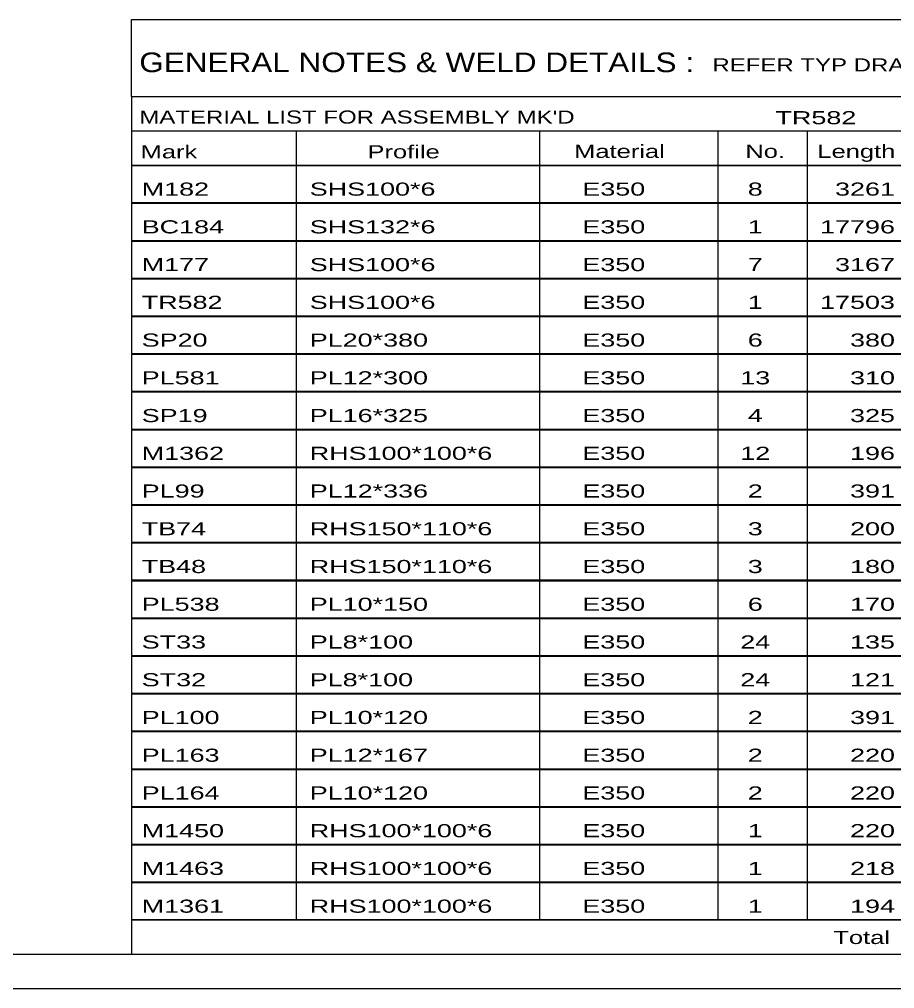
# Model space of a CAD drawing. Header units: millimetres. Extents: x -116 to 725, y -402 to 192.
# Drawn here: x 383.9 to 511.5, y -402.3 to -261 of the extents above; entities that cross this region are included whole.
import ezdxf

# ---------------------------------------------------------------- set-up
doc = ezdxf.new("R2010")
doc.units = ezdxf.units.MM
doc.styles.add('Arial Narrow', font='ARIALN.TTF', dxfattribs={"height": 0.2})

# ---------------------------------------------------------------- blocks, each defined once
blk = doc.blocks.new('Unknown-200057495-1133')
at = {"color": 5, "linetype": 'Continuous'}
for p, q in [((-110.77, -397.25), (720.23, -397.25)), ((-115.77, -402.25), (725.23, -402.25))]:
    blk.add_line(p, q, dxfattribs=at)
blk = doc.blocks.new('Unknown-200057495-22344')
at = {"color": 7, "linetype": 'Continuous'}
for p, q in [((400.23, -261), (560.23, -261)), ((400.23, -272.25), (400.23, -261)), ((400.23, -272.25), (560.23, -272.25)), ((400.23, -272.25), (400.23, -277.25)), ((400.23, -277.25), (560.23, -277.25)), ((400.23, -277.25), (400.23, -282.25)), ((424.23, -277.25), (424.23, -282.25)), ((459.73, -277.25), (459.73, -282.25)), ((485.73, -277.25), (485.73, -282.25)), ((498.73, -277.25), (498.73, -282.25)), ((400.23, -282.25), (560.23, -282.25)), ((400.23, -282.3), (400.23, -287.7)), ((400.23, -282.3), (560.23, -282.3)), ((424.23, -282.25), (424.23, -287.75)), ((459.73, -282.25), (459.73, -287.75)), ((485.73, -282.25), (485.73, -287.75)), ((498.73, -282.25), (498.73, -287.75)), ((400.23, -287.7), (560.23, -287.7)), ((400.23, -287.8), (400.23, -293.2)), ((400.23, -287.8), (560.23, -287.8)), ((424.23, -287.75), (424.23, -293.25)), ((459.73, -287.75), (459.73, -293.25)), ((485.73, -287.75), (485.73, -293.25)), ((498.73, -287.75), (498.73, -293.25)), ((400.23, -293.2), (560.23, -293.2)), ((400.23, -293.3), (400.23, -298.7)), ((400.23, -293.3), (560.23, -293.3)), ((424.23, -293.25), (424.23, -298.75)), ((459.73, -293.25), (459.73, -298.75)), ((485.73, -293.25), (485.73, -298.75)), ((498.73, -293.25), (498.73, -298.75)), ((400.23, -298.7), (560.23, -298.7)), ((400.23, -298.8), (400.23, -304.2)), ((400.23, -298.8), (560.23, -298.8)), ((424.23, -298.75), (424.23, -304.25)), ((459.73, -298.75), (459.73, -304.25)), ((485.73, -298.75), (485.73, -304.25)), ((498.73, -298.75), (498.73, -304.25)), ((400.23, -304.2), (560.23, -304.2)), ((400.23, -304.3), (400.23, -309.7)), ((400.23, -304.3), (560.23, -304.3)), ((424.23, -304.25), (424.23, -309.75)), ((459.73, -304.25), (459.73, -309.75)), ((485.73, -304.25), (485.73, -309.75)), ((498.73, -304.25), (498.73, -309.75)), ((400.23, -309.7), (560.23, -309.7)), ((400.23, -309.8), (400.23, -315.2)), ((400.23, -309.8), (560.23, -309.8)), ((424.23, -309.75), (424.23, -315.25)), ((459.73, -309.75), (459.73, -315.25)), ((485.73, -309.75), (485.73, -315.25)), ((498.73, -309.75), (498.73, -315.25)), ((400.23, -315.2), (560.23, -315.2)), ((400.23, -315.3), (400.23, -320.7)), ((400.23, -315.3), (560.23, -315.3)), ((424.23, -315.25), (424.23, -320.75)), ((459.73, -315.25), (459.73, -320.75)), ((485.73, -315.25), (485.73, -320.75)), ((498.73, -315.25), (498.73, -320.75)), ((400.23, -320.7), (560.23, -320.7)), ((400.23, -320.8), (400.23, -326.2)), ((400.23, -320.8), (560.23, -320.8)), ((424.23, -320.75), (424.23, -326.25)), ((459.73, -320.75), (459.73, -326.25)), ((485.73, -320.75), (485.73, -326.25)), ((498.73, -320.75), (498.73, -326.25)), ((400.23, -326.2), (560.23, -326.2)), ((424.23, -326.25), (424.23, -331.75)), ((459.73, -326.25), (459.73, -331.75)), ((485.73, -326.25), (485.73, -331.75)), ((498.73, -326.25), (498.73, -331.75)), ((400.23, -326.3), (400.23, -331.7)), ((400.23, -326.3), (560.23, -326.3)), ((400.23, -331.7), (560.23, -331.7)), ((400.23, -331.8), (400.23, -337.2)), ((400.23, -331.8), (560.23, -331.8)), ((424.23, -331.75), (424.23, -337.25)), ((459.73, -331.75), (459.73, -337.25)), ((485.73, -331.75), (485.73, -337.25)), ((498.73, -331.75), (498.73, -337.25)), ((400.23, -337.2), (560.23, -337.2)), ((400.23, -337.3), (400.23, -342.7)), ((400.23, -337.3), (560.23, -337.3)), ((424.23, -337.25), (424.23, -342.75)), ((459.73, -337.25), (459.73, -342.75)), ((485.73, -337.25), (485.73, -342.75)), ((498.73, -337.25), (498.73, -342.75)), ((400.23, -342.7), (560.23, -342.7)), ((400.23, -342.8), (400.23, -348.2)), ((400.23, -342.8), (560.23, -342.8)), ((424.23, -342.75), (424.23, -348.25)), ((459.73, -342.75), (459.73, -348.25)), ((485.73, -342.75), (485.73, -348.25)), ((498.73, -342.75), (498.73, -348.25)), ((400.23, -348.2), (560.23, -348.2)), ((400.23, -348.3), (400.23, -353.7)), ((400.23, -348.3), (560.23, -348.3)), ((424.23, -348.25), (424.23, -353.75)), ((459.73, -348.25), (459.73, -353.75)), ((485.73, -348.25), (485.73, -353.75)), ((498.73, -348.25), (498.73, -353.75)), ((400.23, -353.7), (560.23, -353.7)), ((400.23, -353.8), (400.23, -359.2)), ((400.23, -353.8), (560.23, -353.8)), ((424.23, -353.75), (424.23, -359.25)), ((459.73, -353.75), (459.73, -359.25)), ((485.73, -353.75), (485.73, -359.25)), ((498.73, -353.75), (498.73, -359.25)), ((400.23, -359.2), (560.23, -359.2)), ((400.23, -359.3), (400.23, -364.7)), ((400.23, -359.3), (560.23, -359.3)), ((424.23, -359.25), (424.23, -364.75)), ((459.73, -359.25), (459.73, -364.75)), ((485.73, -359.25), (485.73, -364.75)), ((498.73, -359.25), (498.73, -364.75)), ((400.23, -364.7), (560.23, -364.7)), ((400.23, -364.8), (400.23, -370.2)), ((400.23, -364.8), (560.23, -364.8)), ((424.23, -364.75), (424.23, -370.25)), ((459.73, -364.75), (459.73, -370.25)), ((485.73, -364.75), (485.73, -370.25)), ((498.73, -364.75), (498.73, -370.25)), ((400.23, -370.2), (560.23, -370.2)), ((400.23, -370.3), (400.23, -375.7)), ((400.23, -370.3), (560.23, -370.3)), ((424.23, -370.25), (424.23, -375.75)), ((459.73, -370.25), (459.73, -375.75)), ((485.73, -370.25), (485.73, -375.75)), ((498.73, -370.25), (498.73, -375.75)), ((400.23, -375.7), (560.23, -375.7)), ((400.23, -375.8), (400.23, -381.2)), ((400.23, -375.8), (560.23, -375.8)), ((424.23, -375.75), (424.23, -381.25)), ((459.73, -375.75), (459.73, -381.25)), ((485.73, -375.75), (485.73, -381.25)), ((498.73, -375.75), (498.73, -381.25)), ((400.23, -381.2), (560.23, -381.2)), ((400.23, -381.3), (400.23, -386.7)), ((400.23, -381.3), (560.23, -381.3)), ((424.23, -381.25), (424.23, -386.75)), ((459.73, -381.25), (459.73, -386.75)), ((485.73, -381.25), (485.73, -386.75)), ((498.73, -381.25), (498.73, -386.75)), ((400.23, -386.7), (560.23, -386.7)), ((400.23, -386.8), (400.23, -392.2)), ((400.23, -386.8), (560.23, -386.8)), ((424.23, -386.75), (424.23, -392.25)), ((459.73, -386.75), (459.73, -392.25)), ((485.73, -386.75), (485.73, -392.25)), ((498.73, -386.75), (498.73, -392.25)), ((400.23, -392.2), (560.23, -392.2)), ((400.23, -392.25), (560.23, -392.25)), ((400.23, -392.25), (400.23, -397.25)), ((400.23, -397.25), (560.23, -397.25))]:
    blk.add_line(p, q, dxfattribs=at)
at = {"color": 7, "style": 'Arial Narrow'}
for s, height, width, p in [('GENERAL NOTES & WELD DETAILS :', 2.8633, 1.4, (401.38, -268.69)), ('REFER TYP DRAWING TYP-01', 1.9089, 1.6, (484.93, -268.59)), ("MATERIAL LIST FOR ASSEMBLY MK'D", 1.9089, 1.6, (401.38, -276.19)), ('TR582', 1.909, 1.794707, (494.13, -276.28)), ('Mark', 1.909, 1.7, (401.57, -281.25)), ('Profile', 1.909, 1.7, (434.64, -281.25)), ('Material', 1.909, 1.7, (464.77, -281.19)), ('No.', 1.909, 1.7, (489.73, -281.19)), ('Length', 1.909, 1.7, (500.23, -281.19))]:
    blk.add_text(s, height=height, dxfattribs=dict(at, width=width)).set_placement(p)
at = {"color": 7, "linetype": 'Continuous', "style": 'Arial Narrow'}
for s, height, width, p in [('M182', 1.909, 1.794707, (401.73, -286.69)), ('SHS100*6', 1.909, 1.794707, (426.23, -286.69)), ('E350', 1.909, 1.794707, (465.97, -286.69)), ('8', 1.91, 1.794707, (490.09, -286.69)), ('3261', 1.909, 1.794707, (502.81, -286.69)), ('BC184', 1.909, 1.794707, (401.73, -292.19)), ('SHS132*6', 1.909, 1.794707, (426.23, -292.19)), ('E350', 1.909, 1.794707, (465.97, -292.19)), ('1', 1.91, 1.794707, (490.09, -292.19)), ('17796', 1.909, 1.794707, (500.63, -292.19)), ('M177', 1.909, 1.794707, (401.73, -297.69)), ('SHS100*6', 1.909, 1.794707, (426.23, -297.69)), ('E350', 1.909, 1.794707, (465.97, -297.69)), ('7', 1.91, 1.794707, (490.09, -297.69)), ('3167', 1.909, 1.794707, (502.81, -297.69)), ('TR582', 1.909, 1.794707, (401.73, -303.19)), ('SHS100*6', 1.909, 1.794707, (426.23, -303.19)), ('E350', 1.909, 1.794707, (465.97, -303.19)), ('1', 1.91, 1.794707, (490.09, -303.19)), ('17503', 1.909, 1.794707, (500.63, -303.19)), ('SP20', 1.909, 1.794707, (401.73, -308.69)), ('PL20*380', 1.909, 1.794707, (426.23, -308.69)), ('E350', 1.909, 1.794707, (465.97, -308.69)), ('6', 1.91, 1.794707, (490.09, -308.69)), ('380', 1.909, 1.794707, (505, -308.69)), ('PL581', 1.909, 1.794707, (401.73, -314.19)), ('PL12*300', 1.909, 1.794707, (426.23, -314.19)), ('E350', 1.909, 1.794707, (465.97, -314.19)), ('13', 1.909, 1.794707, (488.99, -314.19)), ('310', 1.909, 1.794707, (505, -314.19)), ('SP19', 1.909, 1.794707, (401.73, -319.69)), ('PL16*325', 1.909, 1.794707, (426.23, -319.69)), ('E350', 1.909, 1.794707, (465.97, -319.69)), ('4', 1.91, 1.794707, (490.09, -319.69)), ('325', 1.909, 1.794707, (505, -319.69)), ('M1362', 1.909, 1.794707, (401.73, -325.19)), ('RHS100*100*6', 1.9089, 1.794707, (426.23, -325.19)), ('E350', 1.909, 1.794707, (465.97, -325.19)), ('12', 1.909, 1.794707, (488.99, -325.19)), ('196', 1.909, 1.794707, (505, -325.19)), ('PL99', 1.909, 1.794707, (401.73, -330.69)), ('PL12*336', 1.909, 1.794707, (426.23, -330.69)), ('E350', 1.909, 1.794707, (465.97, -330.69)), ('2', 1.91, 1.794707, (490.09, -330.69)), ('391', 1.909, 1.794707, (505, -330.69)), ('TB74', 1.909, 1.794707, (401.73, -336.19)), ('RHS150*110*6', 1.9089, 1.794707, (426.23, -336.19)), ('E350', 1.909, 1.794707, (465.97, -336.19)), ('3', 1.91, 1.794707, (490.09, -336.19)), ('200', 1.909, 1.794707, (505, -336.19)), ('TB48', 1.909, 1.794707, (401.73, -341.69)), ('RHS150*110*6', 1.9089, 1.794707, (426.23, -341.69)), ('E350', 1.909, 1.794707, (465.97, -341.69)), ('3', 1.91, 1.794707, (490.09, -341.69)), ('180', 1.909, 1.794707, (505, -341.69)), ('PL538', 1.909, 1.794707, (401.73, -347.19)), ('PL10*150', 1.909, 1.794707, (426.23, -347.19)), ('E350', 1.909, 1.794707, (465.97, -347.19)), ('6', 1.91, 1.794707, (490.09, -347.19)), ('170', 1.909, 1.794707, (505, -347.19)), ('ST33', 1.909, 1.794707, (401.73, -352.69)), ('PL8*100', 1.909, 1.794707, (426.23, -352.69)), ('E350', 1.909, 1.794707, (465.97, -352.69)), ('24', 1.909, 1.794707, (488.99, -352.69)), ('135', 1.909, 1.794707, (505, -352.69)), ('ST32', 1.909, 1.794707, (401.73, -358.19)), ('PL8*100', 1.909, 1.794707, (426.23, -358.19)), ('E350', 1.909, 1.794707, (465.97, -358.19)), ('24', 1.909, 1.794707, (488.99, -358.19)), ('121', 1.909, 1.794707, (505, -358.19)), ('PL100', 1.909, 1.794707, (401.73, -363.69)), ('PL10*120', 1.909, 1.794707, (426.23, -363.69)), ('E350', 1.909, 1.794707, (465.97, -363.69)), ('2', 1.91, 1.794707, (490.09, -363.69)), ('391', 1.909, 1.794707, (505, -363.69)), ('PL163', 1.909, 1.794707, (401.73, -369.19)), ('PL12*167', 1.909, 1.794707, (426.23, -369.19)), ('E350', 1.909, 1.794707, (465.97, -369.19)), ('2', 1.91, 1.794707, (490.09, -369.19)), ('220', 1.909, 1.794707, (505, -369.19)), ('PL164', 1.909, 1.794707, (401.73, -374.69)), ('PL10*120', 1.909, 1.794707, (426.23, -374.69)), ('E350', 1.909, 1.794707, (465.97, -374.69)), ('2', 1.91, 1.794707, (490.09, -374.69)), ('220', 1.909, 1.794707, (505, -374.69)), ('M1450', 1.909, 1.794707, (401.73, -380.19)), ('RHS100*100*6', 1.9089, 1.794707, (426.23, -380.19)), ('E350', 1.909, 1.794707, (465.97, -380.19)), ('1', 1.91, 1.794707, (490.09, -380.19)), ('220', 1.909, 1.794707, (505, -380.19)), ('M1463', 1.909, 1.794707, (401.73, -385.69)), ('RHS100*100*6', 1.9089, 1.794707, (426.23, -385.69)), ('E350', 1.909, 1.794707, (465.97, -385.69)), ('1', 1.91, 1.794707, (490.09, -385.69)), ('218', 1.909, 1.794707, (505, -385.69)), ('M1361', 1.909, 1.794707, (401.73, -391.19)), ('RHS100*100*6', 1.9089, 1.794707, (426.23, -391.19)), ('E350', 1.909, 1.794707, (465.97, -391.19)), ('1', 1.91, 1.794707, (490.09, -391.19)), ('194', 1.909, 1.794707, (505, -391.19)), ('Total', 1.909, 1.7, (502.56, -395.75))]:
    blk.add_text(s, height=height, dxfattribs=dict(at, width=width)).set_placement(p)

msp = doc.modelspace()

# ---------------------------------------------------------------- block references
for name in ['Unknown-200057495-1133', 'Unknown-200057495-22344']:
    msp.add_blockref(name, (0, 0))

doc.saveas('drawing.dxf')
